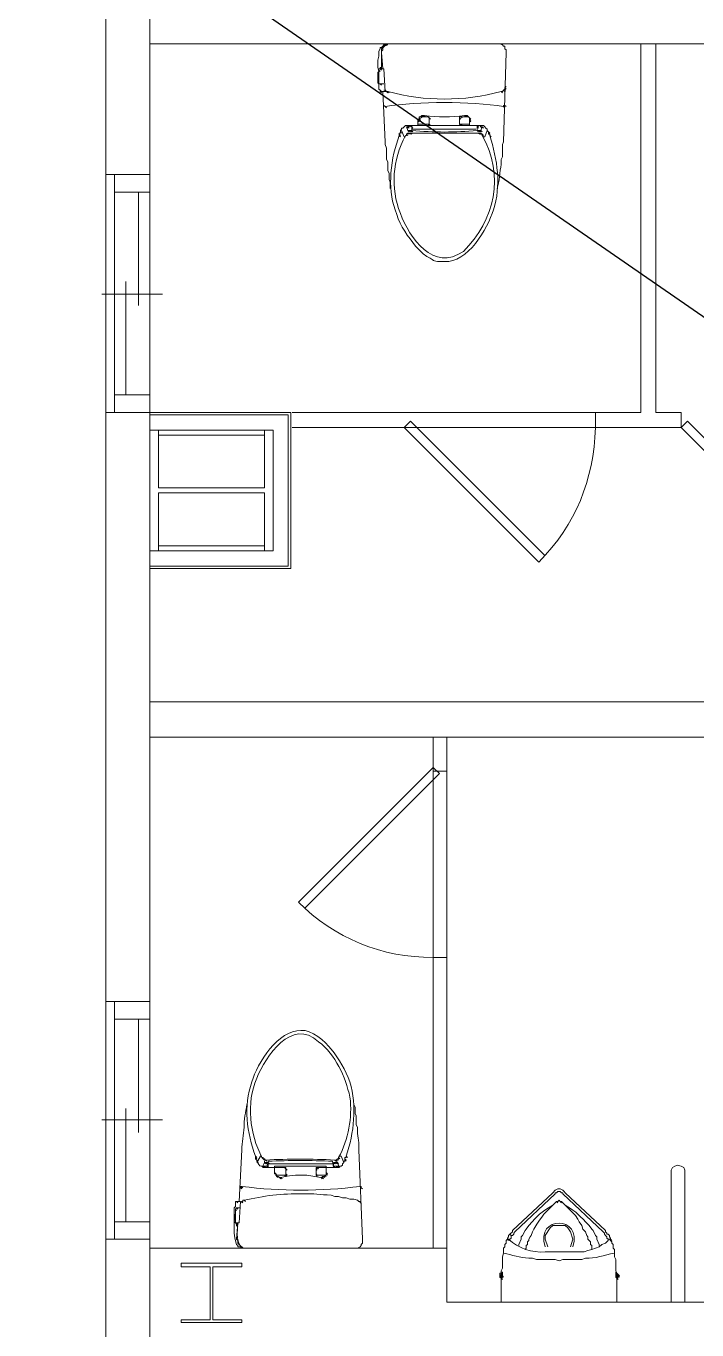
# Model space of a CAD drawing. Header units: millimetres. Extents: x -15161 to 10473752, y -72817 to 33960.
# Drawn here: x -1859.9 to -1634.4, y -22976.9 to -22538.2 of the extents above; entities that cross this region are included whole.
import ezdxf

# ---------------------------------------------------------------- set-up
doc = ezdxf.new("R2010")
doc.units = ezdxf.units.MM
doc.layers.add('PDF_幾何圖形', color=7, linetype='Continuous')

# ---------------------------------------------------------------- blocks, each defined once
blk = doc.blocks.new('建築底圖1140116')
at = {"layer": 'PDF_幾何圖形', "lineweight": 0}
blk.add_line((-1833.16, -22058.93), (-1833.16, -25652.78), dxfattribs=at)
for points in [[(-1833.16, -22866.36), (-1833.16, -22668.21), (-1818.34, -22668.21), (-1818.34, -22588.19), (-1818.34, -22259.2), (-1833.16, -22259.2), (-1833.16, -22129.22)], [(-1833.16, -22588.19), (-1833.16, -22259.2)], [(-1203.98, -22532.3), (-1203.98, -22502.24), (-1192.13, -22502.24), (-1192.13, -22532.3), (-1192.13, -22777.45), (-1317.03, -22777.45), (-1317.03, -22765.59), (-1203.98, -22765.59), (-1203.98, -22544.15), (-1424.15, -22544.15), (-1424.15, -22765.59), (-1402.14, -22765.59), (-1402.14, -22777.45), (-1436.01, -22777.45), (-1436.01, -22544.15), (-1818.34, -22544.15)], [(-1653.21, -22544.15), (-1653.21, -22668.21), (-1668.46, -22668.21), (-1668.46, -22673.29), (-1732.81, -22673.29), (-1770.5, -22673.29)], [(-1741.28, -22553.47), (-1741.7, -22552.2), (-1741.7, -22549.66), (-1741.28, -22548.39), (-1741.28, -22546.69), (-1740.86, -22545.85), (-1740.86, -22545.42), (-1740.43, -22545.42), (-1740.01, -22545), (-1739.59, -22545.42)], [(-1740.43, -22553.05), (-1740.86, -22552.62), (-1740.43, -22553.05), (-1740.86, -22552.62), (-1740.86, -22552.2), (-1740.43, -22552.62), (-1740.43, -22545.85)], [(-1740.01, -22552.62), (-1740.43, -22547.12), (-1740.43, -22546.69), (-1740.01, -22546.27), (-1740.01, -22545.42), (-1739.16, -22544.58), (-1738.74, -22544.58), (-1738.32, -22544.15), (-1737.47, -22544.15), (-1701.06, -22544.15), (-1700.63, -22544.15), (-1699.79, -22544.58), (-1699.36, -22545), (-1698.94, -22545), (-1698.94, -22545.85), (-1698.52, -22546.27), (-1698.52, -22547.12), (-1699.36, -22577.18), (-1699.79, -22578.03), (-1699.79, -22582.26), (-1700.21, -22583.11), (-1700.21, -22584.8)], [(-1740.01, -22545), (-1739.59, -22544.58), (-1738.32, -22544.58)], [(-1648.13, -22544.15), (-1648.13, -22668.21), (-1639.66, -22668.21), (-1639.66, -22673.29), (-1668.46, -22673.29)], [(-1741.7, -22553.89), (-1741.28, -22553.47), (-1741.28, -22553.05), (-1741.28, -22557.28), (-1741.28, -22557.7), (-1740.86, -22557.7)], [(-1741.7, -22554.32), (-1741.7, -22553.89), (-1741.28, -22554.32)], [(-1741.7, -22554.74), (-1741.7, -22554.32), (-1741.28, -22554.74)], [(-1741.7, -22555.59), (-1741.7, -22555.16), (-1741.28, -22555.59), (-1741.7, -22555.16), (-1741.7, -22554.74), (-1741.28, -22555.16)], [(-1741.28, -22553.05), (-1740.86, -22553.47), (-1741.28, -22553.05), (-1740.86, -22553.47), (-1741.28, -22553.05), (-1740.86, -22553.47), (-1741.28, -22553.05), (-1741.28, -22552.62), (-1740.86, -22552.62), (-1739.59, -22552.62), (-1739.16, -22560.24), (-1740.86, -22560.24), (-1740.43, -22560.67), (-1740.86, -22560.24), (-1740.86, -22559.82), (-1740.43, -22560.24), (-1740.86, -22559.82), (-1740.43, -22560.24), (-1740.86, -22559.82)], [(-1740.43, -22551.78), (-1740.43, -22552.2), (-1740.86, -22552.2), (-1740.43, -22552.62)], [(-1741.7, -22556.01), (-1741.7, -22555.59), (-1741.28, -22556.01), (-1741.7, -22555.59), (-1741.28, -22556.01)], [(-1740.43, -22560.24), (-1740.86, -22559.82), (-1741.28, -22559.4), (-1741.28, -22557.7), (-1741.7, -22557.28), (-1741.7, -22556.01), (-1741.28, -22556.43)], [(-1740.43, -22558.13), (-1740.86, -22557.7), (-1740.43, -22558.13), (-1740.86, -22557.7), (-1740.43, -22558.13), (-1740.86, -22557.7), (-1740.43, -22557.7), (-1739.59, -22557.7)], [(-1699.36, -22559.82), (-1698.94, -22559.4), (-1698.94, -22558.97), (-1698.52, -22559.4)], [(-1698.94, -22558.97), (-1698.52, -22558.55)], [(-1740.01, -22560.24), (-1739.16, -22577.18), (-1739.16, -22578.03), (-1738.74, -22579.3), (-1738.74, -22583.11), (-1738.32, -22583.95), (-1738.32, -22584.8), (-1738.32, -22586.92), (-1737.89, -22587.76), (-1737.89, -22589.88), (-1737.47, -22590.73), (-1737.47, -22592.85)], [(-1739.59, -22559.82), (-1739.16, -22559.82), (-1738.74, -22560.24), (-1738.32, -22560.67), (-1738.74, -22560.24), (-1739.16, -22560.24), (-1739.16, -22559.82)], [(-1738.74, -22560.24), (-1738.32, -22560.24), (-1737.89, -22560.67)], [(-1698.94, -22560.24), (-1699.36, -22559.82), (-1699.79, -22560.24), (-1700.21, -22560.24), (-1699.79, -22560.67)], [(-1739.16, -22565.32), (-1739.59, -22564.9), (-1739.16, -22565.32)], [(-1726.89, -22568.29), (-1727.31, -22568.71), (-1726.89, -22569.13), (-1727.31, -22568.71), (-1726.89, -22569.13)], [(-1726.04, -22568.29), (-1726.46, -22568.29), (-1726.04, -22568.71), (-1726.46, -22568.29), (-1726.04, -22568.71), (-1726.46, -22568.29), (-1726.89, -22568.29), (-1726.46, -22568.71), (-1726.89, -22568.29), (-1726.46, -22568.71)], [(-1711.64, -22568.71), (-1712.07, -22568.29), (-1711.64, -22568.71), (-1712.07, -22568.29), (-1711.64, -22568.29), (-1711.22, -22568.71), (-1713.76, -22568.71)], [(-1712.07, -22568.29), (-1712.49, -22568.29), (-1712.07, -22568.71), (-1712.49, -22568.29), (-1712.07, -22568.71), (-1712.49, -22568.29)], [(-1698.94, -22565.32), (-1699.36, -22564.9), (-1698.94, -22564.9), (-1698.52, -22565.32)], [(-1699.36, -22564.9), (-1699.36, -22565.32), (-1698.94, -22565.75), (-1699.36, -22565.32)], [(-1728.16, -22571.68), (-1732.39, -22571.68), (-1733.24, -22572.52), (-1733.66, -22572.52), (-1733.66, -22572.95), (-1734.08, -22573.37), (-1734.08, -22573.79), (-1733.66, -22574.22)], [(-1731.54, -22572.1), (-1731.97, -22572.1), (-1731.54, -22572.52), (-1731.97, -22572.1), (-1731.54, -22572.52), (-1731.97, -22572.1), (-1731.54, -22572.52), (-1731.97, -22572.1), (-1731.54, -22572.52), (-1731.97, -22572.1), (-1731.54, -22572.52), (-1731.97, -22572.1), (-1731.54, -22573.37), (-1731.12, -22573.79), (-1731.54, -22573.37), (-1731.12, -22573.79), (-1731.54, -22573.37), (-1731.12, -22573.79), (-1731.54, -22573.37), (-1731.12, -22573.79), (-1731.54, -22573.37), (-1731.12, -22573.37), (-1730.7, -22573.79), (-1731.12, -22573.37), (-1730.7, -22573.79)], [(-1731.12, -22571.68), (-1731.54, -22571.68), (-1731.12, -22572.1)], [(-1731.54, -22571.68), (-1731.54, -22572.1), (-1731.12, -22572.52)], [(-1730.7, -22572.1), (-1731.12, -22571.68), (-1730.7, -22571.68), (-1730.27, -22572.1)], [(-1731.12, -22573.37), (-1730.7, -22573.37), (-1730.27, -22573.79), (-1730.7, -22573.37), (-1730.27, -22573.37), (-1729.85, -22573.79), (-1730.27, -22573.37), (-1729.85, -22573.79), (-1730.27, -22573.37), (-1729.85, -22573.79), (-1730.27, -22573.37), (-1729.85, -22573.79), (-1730.27, -22573.37), (-1730.27, -22572.1), (-1729.85, -22572.52), (-1730.27, -22572.1), (-1729.85, -22572.52)], [(-1730.27, -22572.1), (-1730.7, -22571.68), (-1730.27, -22572.1)], [(-1727.73, -22569.56), (-1728.16, -22569.56), (-1728.16, -22569.98), (-1727.73, -22570.4)], [(-1728.16, -22569.98), (-1728.16, -22571.25), (-1724.77, -22571.25), (-1724.35, -22571.68), (-1724.77, -22571.25), (-1724.35, -22571.68)], [(-1728.16, -22571.25), (-1728.16, -22571.68), (-1710.8, -22571.68), (-1710.8, -22571.25)], [(-1724.35, -22571.25), (-1724.35, -22569.13), (-1723.92, -22569.56), (-1724.35, -22569.13), (-1723.92, -22569.56), (-1724.35, -22569.13), (-1724.77, -22568.71), (-1727.73, -22568.71)], [(-1727.31, -22568.71), (-1727.73, -22568.71), (-1727.73, -22569.13), (-1727.31, -22569.56), (-1727.73, -22569.13), (-1727.73, -22569.56), (-1727.31, -22569.98)], [(-1724.35, -22569.13), (-1724.77, -22568.71), (-1724.35, -22569.13)], [(-1724.77, -22571.25), (-1724.35, -22571.25), (-1723.92, -22571.68), (-1724.35, -22571.25), (-1723.92, -22571.68)], [(-1714.18, -22571.25), (-1714.18, -22569.13), (-1713.76, -22569.56), (-1714.18, -22569.13), (-1713.76, -22569.56), (-1714.18, -22569.13), (-1714.18, -22568.71), (-1713.76, -22568.71), (-1713.34, -22569.13)], [(-1713.76, -22571.25), (-1714.18, -22571.25), (-1713.76, -22571.68), (-1714.18, -22571.25), (-1713.76, -22571.68), (-1714.18, -22571.25), (-1713.76, -22571.68)], [(-1713.34, -22571.68), (-1713.76, -22571.25), (-1710.8, -22571.25), (-1710.8, -22569.98), (-1710.37, -22570.4)], [(-1710.8, -22569.98), (-1710.8, -22569.56), (-1710.37, -22569.98), (-1710.8, -22569.56), (-1710.8, -22569.13), (-1710.37, -22569.56), (-1710.8, -22569.13), (-1711.22, -22568.71), (-1710.8, -22569.13)], [(-1710.8, -22569.13), (-1711.22, -22568.71), (-1710.8, -22569.13)], [(-1710.8, -22571.68), (-1706.14, -22571.68), (-1705.72, -22572.1), (-1705.29, -22572.52), (-1704.87, -22572.95)], [(-1708.26, -22571.68), (-1708.26, -22573.37), (-1707.83, -22573.79), (-1708.26, -22573.37), (-1707.83, -22573.79), (-1708.26, -22573.37), (-1707.83, -22573.79), (-1708.26, -22573.37), (-1708.26, -22572.1), (-1707.83, -22572.52), (-1708.26, -22572.1), (-1707.83, -22572.52)], [(-1708.26, -22572.1), (-1708.26, -22571.68), (-1707.83, -22572.1), (-1708.26, -22571.68), (-1707.83, -22572.1), (-1708.26, -22571.68), (-1707.41, -22571.68), (-1706.99, -22572.1), (-1707.41, -22571.68), (-1706.99, -22571.68), (-1706.99, -22572.1), (-1706.56, -22572.52), (-1706.99, -22572.1), (-1706.56, -22572.1), (-1706.14, -22572.52), (-1706.56, -22572.1), (-1706.14, -22572.52), (-1706.56, -22572.1), (-1706.14, -22572.52), (-1706.56, -22572.1), (-1706.14, -22572.52), (-1706.56, -22572.1), (-1706.14, -22572.52)], [(-1706.56, -22572.1), (-1706.99, -22573.37), (-1706.56, -22573.79), (-1706.99, -22573.37), (-1706.56, -22573.79), (-1706.99, -22573.37), (-1706.56, -22573.79), (-1706.99, -22573.37), (-1706.56, -22573.79), (-1706.99, -22573.37), (-1707.41, -22573.37), (-1706.99, -22573.79), (-1707.41, -22573.37), (-1707.83, -22573.37), (-1707.41, -22573.79), (-1707.83, -22573.37), (-1707.41, -22573.79)], [(-1705.29, -22572.52), (-1704.87, -22572.95), (-1704.87, -22573.37), (-1704.02, -22574.22)], [(-1734.08, -22573.79), (-1734.08, -22574.22), (-1734.51, -22574.22), (-1734.51, -22574.64), (-1734.08, -22575.06)], [(-1734.51, -22574.64), (-1734.51, -22575.06), (-1734.08, -22575.49), (-1734.51, -22575.06), (-1734.08, -22575.49), (-1734.51, -22575.06), (-1734.08, -22575.49), (-1734.51, -22575.06), (-1734.08, -22575.49), (-1734.51, -22575.06), (-1734.08, -22575.49)], [(-1733.66, -22573.37), (-1732.81, -22575.49), (-1732.39, -22575.49)], [(-1732.39, -22575.06), (-1731.97, -22575.06), (-1731.97, -22574.64), (-1731.54, -22575.06), (-1731.97, -22574.64), (-1731.54, -22574.22), (-1731.12, -22574.64), (-1731.54, -22574.22), (-1731.12, -22574.22), (-1730.7, -22574.64), (-1731.12, -22574.22), (-1730.7, -22574.64), (-1731.12, -22574.22), (-1730.7, -22574.64), (-1731.12, -22574.22), (-1730.7, -22574.22), (-1730.27, -22574.64)], [(-1730.27, -22572.95), (-1708.68, -22572.95)], [(-1706.99, -22574.64), (-1707.41, -22574.22), (-1707.83, -22574.22), (-1707.41, -22574.64)], [(-1704.87, -22573.37), (-1705.72, -22575.49), (-1706.14, -22575.49), (-1706.56, -22575.06), (-1706.56, -22574.64), (-1706.99, -22574.22), (-1707.41, -22574.22), (-1706.99, -22574.64), (-1707.41, -22574.22), (-1706.99, -22574.64), (-1707.41, -22574.22)], [(-1706.99, -22574.22), (-1706.99, -22574.64), (-1706.56, -22574.64), (-1706.14, -22575.06)], [(-1704.45, -22573.79), (-1704.45, -22574.22), (-1704.02, -22574.64)], [(-1704.45, -22574.22), (-1704.45, -22574.64), (-1704.02, -22574.64), (-1704.02, -22575.06), (-1703.6, -22575.49), (-1704.02, -22575.06), (-1703.6, -22575.49), (-1704.02, -22575.06), (-1703.6, -22575.49), (-1704.02, -22575.06), (-1703.6, -22575.49), (-1704.02, -22575.06), (-1703.6, -22575.49)], [(-1833.16, -22668.21), (-1833.16, -22588.19), (-1818.34, -22588.19)], [(-1830.2, -22588.19), (-1830.2, -22668.21)], [(-1818.34, -22594.12), (-1830.2, -22594.12)], [(-1822.15, -22594.12), (-1822.15, -22632.22)], [(-1729.85, -22611.05), (-1729, -22612.32), (-1726.46, -22614.86), (-1725.19, -22615.71)], [(-1826.39, -22662.28), (-1826.39, -22624.18)], [(-1814.11, -22628.41), (-1834.43, -22628.41)], [(-1818.34, -22662.28), (-1830.2, -22662.28)], [(-1818.34, -22720.71), (-1770.92, -22720.71), (-1770.92, -22694.46), (-1770.92, -22668.21), (-1818.34, -22668.21), (-1818.34, -22866.36), (-1833.16, -22866.36), (-1833.16, -22946.39)], [(-1818.34, -22719.87), (-1771.77, -22719.87), (-1771.77, -22694.46), (-1771.77, -22669.06), (-1818.34, -22669.06)], [(-1770.5, -22668.21), (-1732.81, -22668.21), (-1668.46, -22668.21)], [(-1687.51, -22718.6), (-1732.81, -22673.29), (-1730.7, -22671.17), (-1685.39, -22716.48)], [(-1594.36, -22718.6), (-1639.66, -22673.29), (-1637.55, -22671.17), (-1592.24, -22716.48)], [(-1818.34, -22765.59), (-1509.26, -22765.59)], [(-1818.34, -22777.45), (-1509.26, -22777.45)], [(-1718.42, -22777.45), (-1718.42, -22788.88), (-1723.07, -22788.88), (-1723.07, -22777.45)], [(-1718.42, -22787.61), (-1718.42, -22851.54), (-1723.07, -22851.54), (-1723.07, -22787.61)], [(-1723.07, -22949.35), (-1723.07, -22831.64)], [(-1718.42, -22949.35), (-1718.42, -22831.64)], [(-1830.2, -22866.36), (-1830.2, -22946.39)], [(-1818.34, -22949.35), (-1718.42, -22949.35), (-1718.42, -22967.56), (-1551.17, -22967.56), (-1551.17, -22862.55), (-1539.32, -22862.55), (-1539.32, -22979.41)], [(-1818.34, -22866.36), (-1818.34, -22946.39)], [(-1818.34, -22872.29), (-1830.2, -22872.29)], [(-1822.15, -22872.29), (-1822.15, -22910.4)], [(-1748.48, -22908.7), (-1748.9, -22907.86), (-1748.9, -22904.89), (-1749.33, -22904.05), (-1749.33, -22901.93), (-1749.75, -22901.08)], [(-1826.39, -22940.46), (-1826.39, -22902.35)], [(-1814.11, -22906.16), (-1834.43, -22906.16)], [(-1748.06, -22916.32), (-1746.79, -22946.39), (-1746.79, -22947.66), (-1747.21, -22948.08), (-1747.21, -22948.5), (-1747.63, -22948.93), (-1748.48, -22949.35), (-1749.33, -22949.35), (-1785.74, -22949.35)], [(-1782.77, -22918.87), (-1782.77, -22918.44), (-1782.35, -22918.87), (-1782.77, -22918.44), (-1782.35, -22918.87), (-1782.77, -22918.44), (-1782.35, -22918.87), (-1782.77, -22918.44), (-1782.35, -22918.87), (-1782.77, -22918.44)], [(-1782.77, -22919.29), (-1782.77, -22918.87), (-1782.35, -22919.29)], [(-1782.35, -22920.56), (-1781.08, -22918.44), (-1780.66, -22918.44)], [(-1753.14, -22920.56), (-1753.98, -22918.44), (-1754.41, -22918.44)], [(-1752.71, -22919.29), (-1752.71, -22918.87), (-1752.29, -22918.87), (-1752.29, -22918.44), (-1751.87, -22918.87), (-1752.29, -22918.44), (-1751.87, -22918.87), (-1752.29, -22918.44), (-1751.87, -22918.87), (-1752.29, -22918.44), (-1751.87, -22918.87), (-1752.29, -22918.44)], [(-1782.35, -22919.71), (-1782.77, -22919.29), (-1782.35, -22919.71)], [(-1781.93, -22920.14), (-1782.35, -22919.71), (-1782.35, -22920.14), (-1781.93, -22920.56)], [(-1780.66, -22921.83), (-1780.23, -22922.25), (-1776.42, -22922.25), (-1773.04, -22922.25), (-1772.61, -22922.68), (-1773.04, -22922.25), (-1772.61, -22922.68), (-1772.19, -22923.1)], [(-1779.81, -22919.29), (-1780.23, -22919.29), (-1779.81, -22919.71)], [(-1779.81, -22921.83), (-1780.23, -22921.83), (-1779.81, -22922.25), (-1780.23, -22921.83), (-1779.81, -22922.25), (-1780.23, -22921.83), (-1779.81, -22922.25), (-1780.23, -22921.83), (-1779.81, -22922.25), (-1780.23, -22921.83), (-1779.81, -22922.25), (-1780.23, -22921.83), (-1780.23, -22921.41), (-1779.81, -22920.56), (-1779.39, -22920.98), (-1779.81, -22920.56), (-1779.39, -22920.98), (-1779.81, -22920.56), (-1779.39, -22920.98), (-1779.81, -22920.56), (-1779.81, -22920.14), (-1779.81, -22920.56), (-1779.39, -22920.98)], [(-1779.81, -22920.56), (-1779.39, -22920.56), (-1778.96, -22920.98), (-1779.39, -22920.56), (-1778.96, -22920.56), (-1778.54, -22920.98), (-1756.95, -22920.98)], [(-1778.54, -22920.56), (-1778.12, -22920.98), (-1778.54, -22920.56), (-1778.12, -22920.98), (-1778.54, -22920.56), (-1778.96, -22921.83), (-1778.54, -22922.25), (-1778.96, -22921.83), (-1778.54, -22922.25), (-1778.96, -22921.83), (-1778.54, -22922.25), (-1778.96, -22921.83), (-1778.54, -22922.25), (-1778.96, -22921.83), (-1779.81, -22921.83), (-1779.39, -22922.25), (-1779.81, -22921.83), (-1779.39, -22922.25)], [(-1778.96, -22920.56), (-1778.54, -22920.56), (-1778.12, -22920.98)], [(-1752.29, -22920.14), (-1752.71, -22919.71), (-1752.71, -22920.14), (-1753.14, -22920.14), (-1753.14, -22920.56), (-1753.56, -22920.98), (-1753.56, -22921.41), (-1753.98, -22921.83), (-1754.41, -22921.83), (-1754.83, -22922.25), (-1759.06, -22922.25), (-1759.06, -22921.83), (-1776.42, -22921.83), (-1776.42, -22922.25), (-1776.42, -22923.95), (-1776, -22924.37)], [(-1773.04, -22922.25), (-1772.61, -22922.25), (-1772.61, -22922.68), (-1772.19, -22923.1), (-1772.61, -22922.68), (-1772.61, -22924.37), (-1772.19, -22924.79), (-1772.61, -22924.37), (-1772.61, -22924.79), (-1772.19, -22925.22)], [(-1762.03, -22922.25), (-1762.45, -22922.25), (-1762.03, -22922.68), (-1762.45, -22922.25), (-1762.45, -22922.68), (-1762.03, -22923.1), (-1762.45, -22922.68), (-1762.03, -22923.1)], [(-1762.45, -22922.68), (-1762.45, -22924.37), (-1762.03, -22924.79), (-1762.45, -22924.37), (-1762.45, -22924.79), (-1762.03, -22925.22), (-1762.45, -22924.79), (-1762.03, -22925.22), (-1762.45, -22924.79), (-1759.49, -22924.79)], [(-1761.6, -22922.68), (-1762.03, -22922.25), (-1759.06, -22922.25), (-1759.06, -22923.95), (-1758.64, -22924.37), (-1759.06, -22923.95), (-1759.06, -22924.37), (-1758.64, -22924.79), (-1759.06, -22924.37), (-1759.06, -22924.79), (-1759.49, -22924.79), (-1759.06, -22925.22), (-1759.49, -22924.79), (-1759.49, -22925.22), (-1759.91, -22925.22), (-1759.49, -22925.64), (-1759.91, -22925.22), (-1759.49, -22925.64)], [(-1755.68, -22921.83), (-1755.25, -22921.83), (-1754.83, -22922.25), (-1755.25, -22921.83), (-1754.83, -22921.83), (-1754.41, -22922.25), (-1754.83, -22921.83), (-1754.41, -22922.25), (-1754.83, -22921.83), (-1754.41, -22922.25), (-1754.83, -22921.83), (-1754.41, -22922.25), (-1754.83, -22921.83), (-1754.83, -22921.41), (-1755.25, -22920.56), (-1754.83, -22920.98), (-1755.25, -22920.56), (-1754.83, -22920.98), (-1755.25, -22920.56), (-1755.68, -22920.56), (-1755.25, -22920.98), (-1755.68, -22920.56), (-1755.68, -22920.14), (-1755.68, -22920.56), (-1755.25, -22920.98), (-1755.68, -22920.56), (-1756.1, -22920.56), (-1755.68, -22920.98), (-1756.1, -22920.56), (-1756.52, -22920.56), (-1756.1, -22920.98)], [(-1756.52, -22920.56), (-1756.1, -22920.98), (-1756.52, -22920.56), (-1756.1, -22920.98), (-1756.52, -22920.56), (-1756.1, -22920.98), (-1756.52, -22920.56), (-1756.1, -22920.98), (-1756.52, -22920.56), (-1756.52, -22921.83), (-1756.1, -22922.25), (-1756.52, -22921.83), (-1756.1, -22922.25), (-1756.52, -22921.83), (-1756.1, -22922.25), (-1756.52, -22921.83), (-1756.1, -22922.25), (-1756.52, -22921.83), (-1755.68, -22921.83), (-1755.25, -22922.25), (-1755.68, -22921.83), (-1755.25, -22922.25)], [(-1752.71, -22919.71), (-1752.71, -22919.29), (-1752.29, -22919.71)], [(-1638.39, -22967.56), (-1638.39, -22923.1), (-1638.82, -22922.25), (-1639.66, -22921.83), (-1640.93, -22921.41), (-1641.78, -22921.83), (-1642.63, -22922.25), (-1643.05, -22923.1), (-1643.05, -22967.56)], [(-1776, -22924.79), (-1776, -22924.37), (-1775.58, -22924.79)], [(-1773.04, -22924.79), (-1776, -22924.79), (-1775.58, -22925.22), (-1775.15, -22925.64), (-1775.58, -22925.22)], [(-1774.31, -22925.64), (-1774.73, -22925.64), (-1774.31, -22926.06), (-1774.73, -22925.64), (-1774.31, -22926.06), (-1774.73, -22925.64), (-1775.15, -22925.22), (-1775.58, -22925.22), (-1775.15, -22925.64)], [(-1774.73, -22925.64), (-1775.15, -22925.22), (-1774.73, -22925.64)], [(-1772.61, -22924.79), (-1773.04, -22924.79), (-1772.61, -22925.22), (-1773.04, -22924.79), (-1772.61, -22925.22)], [(-1760.33, -22925.22), (-1760.33, -22925.64), (-1759.91, -22926.06), (-1760.33, -22925.64), (-1760.76, -22925.64), (-1760.33, -22926.06), (-1760.76, -22925.64), (-1760.33, -22926.06)], [(-1759.91, -22925.22), (-1760.33, -22925.22), (-1759.91, -22925.64)], [(-1757.37, -22931.57), (-1756.1, -22931.99), (-1754.83, -22931.99), (-1753.56, -22932.41), (-1752.29, -22932.41), (-1751.02, -22932.84), (-1749.75, -22932.84), (-1748.48, -22933.26), (-1748.06, -22933.68)], [(-1663.38, -22946.39), (-1663.38, -22946.81), (-1663.8, -22946.39), (-1663.38, -22946.39), (-1662.95, -22946.81), (-1663.38, -22946.39), (-1663.38, -22945.96), (-1663.8, -22945.54), (-1663.8, -22945.12), (-1664.22, -22944.69), (-1664.65, -22944.69), (-1664.65, -22944.27), (-1665.07, -22943.85), (-1665.07, -22943.42), (-1678.62, -22930.72), (-1679.04, -22930.3), (-1679.46, -22929.87), (-1680.31, -22929.45), (-1681.16, -22929.45), (-1682, -22929.87), (-1682.85, -22930.72), (-1696.4, -22943.42), (-1696.4, -22943.85), (-1697.25, -22944.69), (-1696.82, -22945.12)], [(-1665.07, -22945.12), (-1665.49, -22944.69), (-1665.49, -22944.27), (-1665.92, -22943.85), (-1679.46, -22931.14), (-1679.46, -22930.72), (-1679.89, -22930.72), (-1680.31, -22930.3), (-1681.16, -22930.3), (-1681.58, -22930.72), (-1682, -22930.72), (-1682, -22931.14), (-1695.55, -22943.85), (-1695.98, -22944.27), (-1695.98, -22944.69), (-1696.4, -22945.12), (-1696.82, -22945.12), (-1696.82, -22945.96), (-1697.25, -22946.39), (-1697.25, -22946.81)], [(-1789.13, -22933.68), (-1789.55, -22933.68), (-1789.55, -22935.38), (-1789.97, -22935.8), (-1789.97, -22937.92), (-1789.55, -22938.34), (-1789.97, -22937.92), (-1789.55, -22938.34)], [(-1789.97, -22939.61), (-1789.97, -22940.46), (-1789.55, -22940.88), (-1789.55, -22936.22)], [(-1789.55, -22940.88), (-1789.13, -22941.31), (-1789.55, -22940.88), (-1789.13, -22941.31), (-1789.55, -22940.88), (-1789.13, -22940.88), (-1788.28, -22940.88), (-1787.86, -22933.68), (-1789.13, -22933.68), (-1788.7, -22934.11), (-1789.13, -22933.68), (-1788.7, -22934.11), (-1789.13, -22933.68), (-1788.7, -22934.11), (-1789.13, -22933.68), (-1788.7, -22934.11)], [(-1789.13, -22936.65), (-1789.55, -22936.22), (-1789.13, -22936.65), (-1789.55, -22936.22), (-1789.13, -22935.8), (-1788.7, -22936.22), (-1789.13, -22935.8), (-1788.7, -22936.22), (-1789.13, -22935.8), (-1787.86, -22935.8)], [(-1787.86, -22934.11), (-1787.43, -22933.68), (-1787.01, -22934.11), (-1787.43, -22933.68), (-1787.01, -22934.11)], [(-1787.43, -22933.68), (-1787.01, -22933.68), (-1787.01, -22933.26), (-1786.59, -22933.26), (-1786.16, -22933.68)], [(-1748.48, -22933.26), (-1748.06, -22933.68), (-1747.63, -22933.68), (-1747.63, -22934.11), (-1747.21, -22934.11), (-1747.21, -22935.38)], [(-1680.31, -22933.68), (-1680.73, -22933.26), (-1681.16, -22933.68), (-1681.58, -22933.68), (-1681.16, -22934.11)], [(-1669.73, -22949.77), (-1669.73, -22948.5), (-1670.15, -22948.08), (-1670.15, -22947.23), (-1671, -22946.39), (-1671, -22945.54), (-1671.42, -22945.12), (-1671.84, -22943.85), (-1672.69, -22943), (-1673.11, -22941.73), (-1673.96, -22940.46), (-1674.38, -22939.61), (-1675.23, -22938.34), (-1679.89, -22933.68), (-1680.31, -22933.68), (-1679.89, -22934.11)], [(-1818.34, -22940.46), (-1830.2, -22940.46)], [(-1789.97, -22937.92), (-1789.97, -22938.34), (-1789.55, -22938.76), (-1789.97, -22938.34), (-1789.55, -22938.76)], [(-1789.97, -22938.34), (-1789.97, -22938.76)], [(-1789.55, -22939.61), (-1789.97, -22939.19), (-1789.97, -22938.76), (-1789.55, -22939.19)], [(-1789.97, -22939.19), (-1789.97, -22939.61), (-1789.55, -22940.04)], [(-1789.97, -22940.46), (-1789.55, -22940.46), (-1789.55, -22940.88), (-1789.13, -22941.31), (-1789.13, -22941.73), (-1788.7, -22942.15)], [(-1788.7, -22940.88), (-1789.13, -22946.39), (-1788.7, -22946.81), (-1788.7, -22947.66), (-1787.01, -22949.35), (-1786.59, -22949.35), (-1787.43, -22949.35), (-1787.86, -22948.93), (-1788.7, -22948.93), (-1788.7, -22948.5), (-1789.13, -22948.08), (-1788.7, -22948.5)], [(-1789.13, -22941.73), (-1788.7, -22941.73), (-1789.13, -22941.31), (-1788.7, -22941.73), (-1789.13, -22941.31), (-1789.13, -22940.88), (-1788.7, -22941.31)], [(-1697.25, -22944.69), (-1697.67, -22945.12), (-1697.67, -22945.54), (-1698.09, -22945.96), (-1698.09, -22946.39), (-1697.67, -22946.81)], [(-1690.9, -22941.73), (-1691.74, -22943), (-1692.17, -22943.42), (-1693.01, -22945.12), (-1693.44, -22945.54), (-1693.44, -22946.39), (-1694.28, -22948.08), (-1694.28, -22948.5)], [(-1689.2, -22943), (-1689.63, -22943.85), (-1690.05, -22945.12), (-1690.47, -22945.54), (-1690.9, -22946.39), (-1690.9, -22946.81), (-1691.32, -22947.23), (-1691.32, -22948.08), (-1691.74, -22948.5), (-1691.74, -22949.35), (-1692.17, -22949.77)], [(-1676.92, -22948.93), (-1676.08, -22946.39), (-1676.92, -22943.85), (-1677.77, -22942.58), (-1678.62, -22941.73), (-1682.85, -22941.73), (-1683.7, -22942.58), (-1685.39, -22945.12), (-1685.39, -22946.39), (-1684.55, -22948.93)], [(-1670.57, -22941.73), (-1669.73, -22943), (-1669.3, -22943.42), (-1668.46, -22945.12), (-1668.03, -22945.54), (-1668.03, -22946.39), (-1667.19, -22948.08), (-1667.19, -22948.5)], [(-1664.22, -22946.81), (-1664.22, -22946.39), (-1664.65, -22945.96), (-1664.65, -22945.54), (-1665.07, -22945.12), (-1664.65, -22945.54)], [(-1690.9, -22952.74), (-1689.63, -22952.74), (-1688.36, -22953.16), (-1682, -22953.16), (-1680.73, -22953.58), (-1679.46, -22953.16), (-1673.11, -22953.16), (-1671.84, -22952.74)], [(-1700.21, -22957.82), (-1699.79, -22958.24), (-1700.21, -22957.82), (-1700.63, -22957.82), (-1700.63, -22958.24), (-1700.21, -22958.66), (-1700.63, -22958.24), (-1700.63, -22958.66), (-1700.63, -22959.09), (-1700.21, -22959.51), (-1700.63, -22959.09), (-1700.63, -22958.66), (-1700.21, -22959.09), (-1700.63, -22959.09)], [(-1700.63, -22958.24), (-1700.63, -22958.66), (-1700.21, -22959.09), (-1700.63, -22958.66), (-1700.21, -22959.09), (-1700.63, -22958.66), (-1700.21, -22958.24), (-1700.21, -22957.82), (-1699.79, -22958.24)], [(-1699.79, -22958.66), (-1700.21, -22958.24), (-1700.21, -22958.66), (-1699.79, -22959.09), (-1700.21, -22958.66), (-1700.21, -22959.09), (-1699.79, -22959.51)], [(-1699.36, -22959.09), (-1699.79, -22958.66), (-1700.21, -22959.09), (-1700.21, -22959.51), (-1699.79, -22959.94)], [(-1661.68, -22958.66), (-1661.68, -22959.09), (-1660.83, -22959.94)], [(-1661.26, -22959.09), (-1660.83, -22959.09), (-1660.83, -22958.66), (-1660.41, -22959.09), (-1660.83, -22958.66), (-1661.26, -22958.24), (-1661.26, -22957.82), (-1660.83, -22958.24)], [(-1660.41, -22959.09), (-1660.83, -22958.66), (-1660.83, -22958.24), (-1660.41, -22958.66), (-1661.26, -22957.82), (-1661.26, -22958.24), (-1661.26, -22958.66), (-1660.83, -22959.09), (-1661.26, -22958.66), (-1661.26, -22959.09), (-1660.83, -22959.51)], [(-1660.83, -22958.24), (-1661.26, -22957.82), (-1660.83, -22958.24)], [(-1700.21, -22967.56), (-1661.26, -22967.56)]]:
    blk.add_lwpolyline(points, dxfattribs=at)
for points in [[(-1739.16, -22565.32), (-1739.59, -22564.9)], [(-1739.16, -22565.32), (-1739.59, -22564.9)], [(-1738.74, -22565.75), (-1739.16, -22565.32)], [(-1725.62, -22568.71), (-1726.04, -22568.29)], [(-1711.22, -22568.71), (-1711.64, -22568.71), (-1711.64, -22568.29)], [(-1698.52, -22565.32), (-1698.94, -22564.9)], [(-1730.27, -22572.1), (-1730.7, -22571.68)], [(-1707.41, -22574.64), (-1707.83, -22574.22)], [(-1779.81, -22714.79), (-1776.85, -22714.79), (-1776.85, -22674.14), (-1779.81, -22674.14), (-1779.81, -22693.61), (-1815.38, -22693.61), (-1815.38, -22674.14), (-1818.34, -22674.14), (-1818.34, -22714.79), (-1815.38, -22714.79), (-1815.38, -22695.31), (-1779.81, -22695.31)], [(-1815.38, -22675.83), (-1815.38, -22674.14), (-1779.81, -22674.14), (-1779.81, -22675.83)], [(-1815.38, -22714.79), (-1815.38, -22713.09), (-1779.81, -22713.09), (-1779.81, -22714.79)], [(-1780.23, -22919.29), (-1780.23, -22918.87), (-1780.66, -22918.87)], [(-1779.39, -22919.71), (-1779.81, -22919.71), (-1779.81, -22919.29)], [(-1778.96, -22920.14), (-1779.39, -22919.71)], [(-1778.54, -22920.98), (-1778.96, -22920.56)], [(-1778.54, -22920.98), (-1778.96, -22920.56)], [(-1755.68, -22920.14), (-1756.1, -22919.71)], [(-1755.68, -22920.14), (-1756.1, -22919.71)], [(-1776, -22924.37), (-1776.42, -22924.37), (-1776.42, -22923.95)], [(-1775.58, -22925.22), (-1775.58, -22924.79), (-1776, -22924.79)], [(-1773.88, -22926.06), (-1774.31, -22925.64)], [(-1787.01, -22929.03), (-1787.43, -22928.6)], [(-1747.21, -22929.03), (-1747.21, -22928.6), (-1747.63, -22928.6)], [(-1747.21, -22929.03), (-1747.63, -22928.6)], [(-1746.79, -22929.45), (-1747.21, -22929.03)], [(-1818.34, -22946.39), (-1818.34, -23039.96), (-1833.16, -23039.96), (-1833.16, -22946.39)], [(-1807.76, -22955.7), (-1807.76, -22954.43), (-1787.43, -22954.43), (-1787.43, -22955.7), (-1797.17, -22955.7), (-1797.17, -22973.48), (-1787.43, -22973.48), (-1787.43, -22974.33), (-1807.76, -22974.33), (-1807.76, -22973.48), (-1798.02, -22973.48), (-1798.02, -22955.7)]]:
    blk.add_lwpolyline(points, close=True, dxfattribs=at)
for points in [[(-1707.83, -22573.37), (-1708.26, -22573.37), (-1707.83, -22573.79), (-1708.26, -22573.37, -0.044955), (-1730.27, -22573.37), (-1730.27, -22571.68)], [(-1723.07, -22851.54, -0.203644), (-1768.38, -22832.91), (-1723.07, -22787.61), (-1720.96, -22789.73), (-1766.26, -22835.03)], [(-1778.96, -22920.14), (-1779.39, -22919.71), (-1778.96, -22920.14), (-1779.39, -22919.71), (-1778.96, -22920.14), (-1779.39, -22919.71, -0.02568), (-1756.1, -22919.71), (-1755.68, -22919.71), (-1755.25, -22920.14), (-1755.68, -22919.71), (-1755.25, -22920.14), (-1755.68, -22919.71), (-1755.25, -22919.29), (-1754.83, -22919.71), (-1755.25, -22919.29), (-1754.83, -22919.29), (-1754.83, -22918.87), (-1754.41, -22919.29), (-1754.83, -22918.87, 0.152407), (-1751.02, -22898.54)], [(-1788.28, -22933.68), (-1787.43, -22916.32, -0.015781), (-1786.59, -22908.7)], [(-1778.54, -22922.25), (-1778.54, -22920.14, -0.024998), (-1756.95, -22920.14), (-1756.52, -22922.25)], [(-1747.63, -22928.6, -0.062498), (-1787.43, -22928.6), (-1787.86, -22928.6), (-1787.43, -22929.03), (-1787.86, -22928.6), (-1787.86, -22929.03), (-1787.43, -22929.45), (-1787.86, -22929.03)], [(-1661.26, -22957.82), (-1660.83, -22958.24), (-1660.83, -22958.66), (-1661.26, -22958.24), (-1661.26, -22958.66), (-1660.83, -22959.09), (-1661.26, -22958.66), (-1661.26, -22959.09), (-1660.83, -22959.51), (-1661.26, -22959.09), (-1661.68, -22958.66), (-1661.68, -22957.39), (-1661.26, -22957.82), (-1661.68, -22956.97), (-1661.68, -22953.16), (-1662.1, -22952.31), (-1662.1, -22949.77), (-1662.53, -22949.35), (-1662.53, -22948.08), (-1662.95, -22947.66), (-1662.95, -22947.23), (-1663.38, -22946.81), (-1663.8, -22946.39), (-1664.22, -22946.39), (-1664.22, -22946.81), (-1665.07, -22947.66), (-1666.34, -22948.08), (-1667.19, -22948.93), (-1668.46, -22949.35), (-1669.73, -22949.77), (-1671, -22950.2), (-1672.27, -22950.62), (-1685.39, -22950.62, -0.208457), (-1697.67, -22946.39), (-1697.25, -22946.81), (-1697.67, -22946.39), (-1698.09, -22946.39), (-1697.67, -22946.81), (-1698.09, -22946.39), (-1698.52, -22946.81), (-1698.52, -22947.66), (-1698.94, -22948.08), (-1698.94, -22948.93), (-1699.36, -22949.35), (-1699.36, -22950.2), (-1699.36, -22951.04), (-1699.79, -22952.31), (-1699.79, -22956.12), (-1700.21, -22956.97), (-1700.21, -22957.82), (-1700.21, -22958.24), (-1699.79, -22958.66), (-1699.79, -22957.39), (-1700.21, -22957.39)]]:
    blk.add_lwpolyline(points, format="xyb", dxfattribs=at)
blk.add_arc((-1719.26, -22490.29), 72.5, 254.7636, 285.2364, dxfattribs=at)
for points in [[(-1740.43, -22545.85), (-1739.86, -22545.19), (-1739.12, -22544.7), (-1738.32, -22544.58)], [(-1699.36, -22565.32), (-1710.72, -22563.5), (-1727.85, -22563.48), (-1739.16, -22565.32)], [(-1712.49, -22568.29), (-1717.29, -22568.85), (-1721.21, -22568.97), (-1726.04, -22568.29)], [(-1734.51, -22575.06), (-1737.12, -22582.32), (-1738.76, -22592.76), (-1735.78, -22600.04)], [(-1732.39, -22575.06), (-1736.72, -22583.42), (-1737.52, -22592.41), (-1734.08, -22601.31)], [(-1707.83, -22574.22), (-1715.45, -22574.22), (-1723.07, -22574.22), (-1730.7, -22574.22)], [(-1706.56, -22575.06), (-1698.94, -22588.39), (-1702.33, -22603.59), (-1712.91, -22614.02)], [(-1702.75, -22600.04), (-1700.14, -22591.93), (-1701.47, -22583.11), (-1704.02, -22575.06)], [(-1700.21, -22584.8), (-1700.57, -22587.2), (-1700.87, -22590.59), (-1701.48, -22592.85)], [(-1735.78, -22600.04), (-1734.68, -22604.18), (-1732.57, -22607.85), (-1729.85, -22611.05)], [(-1734.08, -22601.31), (-1730.99, -22609.53), (-1722.95, -22621.04), (-1712.91, -22614.02)], [(-1719.26, -22617.4), (-1711.54, -22618.14), (-1704.78, -22606.34), (-1702.75, -22600.04)], [(-1725.19, -22615.71), (-1721.69, -22617.52), (-1723.65, -22617.45), (-1719.26, -22617.4)], [(-1668.46, -22673.29), (-1669.15, -22691.15), (-1675, -22705.67), (-1687.51, -22718.6)], [(-1782.35, -22892.19), (-1779.46, -22884.87), (-1770.5, -22871.6), (-1761.6, -22879.91)], [(-1784.04, -22893.46), (-1782.18, -22887), (-1775.15, -22876.01), (-1767.53, -22876.1)], [(-1767.53, -22876.1), (-1763.95, -22875.72), (-1759.25, -22879.81), (-1757.37, -22882.45)], [(-1751.02, -22898.54), (-1752.66, -22891.62), (-1755.75, -22884.34), (-1761.6, -22879.91)], [(-1757.37, -22882.45), (-1754.49, -22885.64), (-1752.69, -22889.51), (-1751.02, -22893.46)], [(-1780.66, -22918.87), (-1784.75, -22910.81), (-1785.99, -22900.69), (-1782.35, -22892.19)], [(-1782.77, -22918.44), (-1785.79, -22910.57), (-1786.87, -22901.56), (-1784.04, -22893.46)], [(-1751.02, -22893.46), (-1748.75, -22901.66), (-1749.62, -22910.49), (-1752.29, -22918.44)], [(-1785.74, -22901.08), (-1786.01, -22903.45), (-1786.76, -22906.31), (-1786.59, -22908.7)], [(-1748.06, -22916.32), (-1747.78, -22912.24), (-1748.7, -22912.31), (-1748.48, -22908.7)], [(-1780.66, -22921.83), (-1781.74, -22922), (-1781.76, -22920.59), (-1782.35, -22920.14)], [(-1766.26, -22924.79), (-1769.03, -22924.69), (-1771.67, -22924.85), (-1774.31, -22925.64)], [(-1760.76, -22925.64), (-1762.59, -22925.38), (-1764.4, -22924.79), (-1766.26, -22924.79)], [(-1786.59, -22933.26), (-1780.26, -22931.79), (-1773.77, -22930.88), (-1767.11, -22931.14)], [(-1767.11, -22931.14), (-1763.03, -22930.97), (-1761.15, -22931.31), (-1757.37, -22931.57)], [(-1682.85, -22934.95), (-1687.24, -22937.54), (-1687.57, -22938.12), (-1690.9, -22941.73)], [(-1681.58, -22933.68), (-1685.68, -22937.7), (-1686.17, -22937.98), (-1689.2, -22943)], [(-1678.62, -22934.95), (-1674.41, -22937.29), (-1673.95, -22938.47), (-1670.57, -22941.73)], [(-1789.97, -22940.46), (-1789.98, -22944.07), (-1790.2, -22944.58), (-1789.13, -22948.08)], [(-1788.7, -22940.88), (-1788.89, -22942.6), (-1789.81, -22949.89), (-1785.74, -22949.35)], [(-1676.08, -22948.93), (-1672.68, -22938.32), (-1688.81, -22938.18), (-1685.39, -22948.93)], [(-1699.36, -22951.04), (-1696.53, -22951.59), (-1693.83, -22952.67), (-1690.9, -22952.74)], [(-1671.84, -22952.74), (-1668.57, -22952.99), (-1665.58, -22951.62), (-1662.1, -22951.04)], [(-1700.21, -22959.09), (-1700.21, -22961.91), (-1700.21, -22964.73), (-1700.21, -22967.56)], [(-1661.26, -22967.56), (-1661.26, -22964.73), (-1661.26, -22961.91), (-1661.26, -22959.09)]]:
    blk.add_open_spline(points, degree=3, dxfattribs=at)

msp = doc.modelspace()

# ---------------------------------------------------------------- linework, layer by layer
at = {"color": 230}
msp.add_line((-2764.4316, -21853.7292), (3296.1753, -26040.3204), dxfattribs=at)

# ---------------------------------------------------------------- block references
at = {"color": 2}
msp.add_blockref('建築底圖1140116', (0, 0), dxfattribs=at)

doc.saveas('drawing.dxf')
